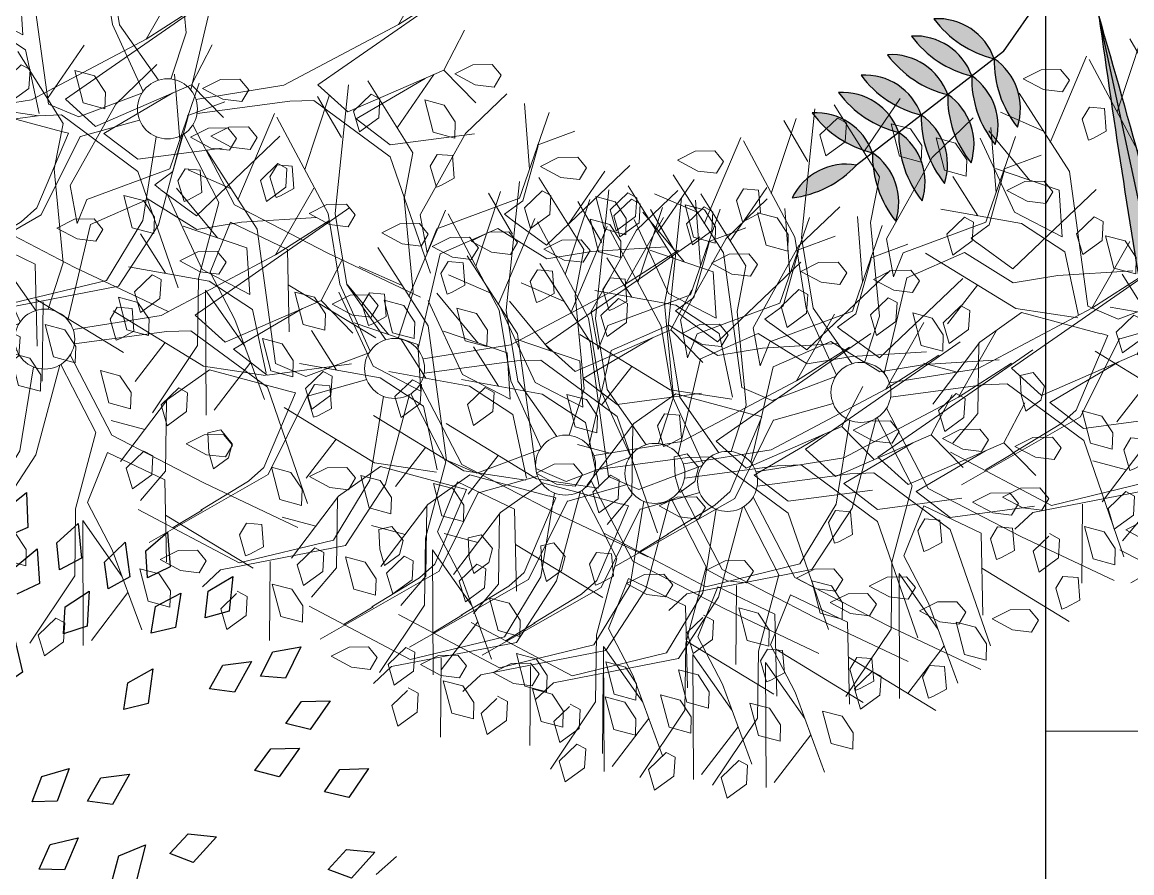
# Model space of a CAD drawing. Header units: millimetres. Extents: x -176651 to 388869, y -469666 to 486614.
# Drawn here: x 264074 to 268919, y 91382 to 95094 of the extents above; entities that cross this region are included whole.
import ezdxf

# ---------------------------------------------------------------- set-up
doc = ezdxf.new("R2010")
doc.units = ezdxf.units.MM
doc.layers.get('Defpoints').update_dxf_attribs({"color": 252})
doc.layers.add('A- FURNITURE', color=252, linetype='Continuous', lineweight=0)
doc.layers.add('L-TREEEES', color=8, linetype='Continuous', lineweight=25)
doc.layers.add('ad-Plinth', color=8, linetype='Continuous')
doc.layers.add('ad-Verandah', color=8, linetype='Continuous')

# ---------------------------------------------------------------- blocks, each defined once
blk = doc.blocks.new('A$C92fa9908')
at = {"layer": 'ad-Plinth', "ltscale": 5}
blk.add_lwpolyline([(0, 13620), (12120, 13620), (12120, 0), (0, 0), (0, 4745), (2830, 4745), (2830, 8645), (0, 8645)], close=True, dxfattribs=at)
at = {"layer": 'ad-Verandah', "lineweight": 9}
blk.add_lwpolyline([(12120, 13620), (13650, 13620), (13650, 8645), (12120, 8645)], close=True, dxfattribs=at)
blk = doc.blocks.new('zw$C194')
at = {"layer": 'ad-Plinth', "ltscale": 5}
blk.add_blockref('A$C92fa9908', (64583.5, -345403.9), dxfattribs=at)
blk = doc.blocks.new('AEFERF')
at = {"color": 244, "linetype": 'Continuous', "true_color": 0x991b1e}
for p, q in [((260796.0902, 1945671.7594), (260796.2935, 1945672.286)), ((260796.4871, 1945671.9255), (260796.3792, 1945672.2809)), ((260795.7407, 1945672.2448), (260795.655, 1945672.2276)), ((260795.655, 1945672.2276), (260795.7283, 1945672.1582)), ((260795.6951, 1945671.9288), (260795.948, 1945672.2503)), ((260795.8231, 1945672.2237), (260795.7407, 1945672.2448)), ((260796.0611, 1945671.7682), (260795.9552, 1945672.2326)), ((260796.0128, 1945671.98), (260796.2025, 1945672.2664)), ((260796.2036, 1945672.0723), (260796.1494, 1945672.273)), ((260796.4497, 1945672.0487), (260796.6651, 1945672.232)), ((260795.8481, 1945672.169), (260795.8231, 1945672.2237)), ((260796.3777, 1945672.2216), (260796.2841, 1945672.1704)), ((260796.3777, 1945672.2216), (260796.4098, 1945672.1912)), ((260796.3832, 1945672.1129), (260796.4098, 1945672.1912)), ((260795.7432, 1945671.7837), (260795.6208, 1945672.171)), ((260795.7283, 1945672.1582), (260795.8048, 1945672.1271)), ((260795.8048, 1945672.1271), (260795.8481, 1945672.169)), ((260796.2841, 1945672.1704), (260796.2859, 1945672.0756)), ((260796.5972, 1945672.136), (260796.5955, 1945671.9896)), ((260796.5972, 1945672.136), (260796.6737, 1945672.0916)), ((260795.6783, 1945671.9853), (260795.5204, 1945672.1122)), ((260796.2859, 1945672.0756), (260796.3832, 1945672.1129)), ((260796.7012, 1945672.0086), (260796.6737, 1945672.0916)), ((260795.22, 1945672.0782), (260795.2183, 1945671.9318)), ((260795.22, 1945672.0782), (260795.2964, 1945672.0338)), ((260795.324, 1945671.9508), (260795.2964, 1945672.0338)), ((260795.5669, 1945671.7918), (260795.4499, 1945672.0477)), ((260796.7315, 1945671.9476), (260796.9496, 1945672.0668)), ((260795.4655, 1945671.6757), (260795.4049, 1945672.027)), ((260795.9006, 1945672.0313), (260795.8574, 1945671.9895)), ((260795.8574, 1945671.9895), (260795.8591, 1945671.8947)), ((260795.963, 1945672.0085), (260795.9006, 1945672.0313)), ((260795.9448, 1945671.9119), (260795.963, 1945672.0085)), ((260796.5955, 1945671.9896), (260796.6804, 1945671.9403)), ((260796.6804, 1945671.9403), (260796.7012, 1945672.0086)), ((260796.9603, 1945671.7242), (260797.0136, 1945672.0062)), ((260795.3032, 1945671.8825), (260795.324, 1945671.9508)), ((260796.4466, 1945671.6563), (260796.7315, 1945671.9476)), ((260796.8844, 1945671.6129), (260797.1075, 1945671.94)), ((260795.2183, 1945671.9318), (260795.3032, 1945671.8825)), ((260795.3068, 1945671.702), (260795.2464, 1945671.8966)), ((260795.8591, 1945671.8947), (260795.8791, 1945671.8965)), ((260795.8791, 1945671.8965), (260795.9448, 1945671.9119)), ((260796.3978, 1945671.7432), (260796.4871, 1945671.9255)), ((260795.6787, 1945671.7164), (260795.4355, 1945671.8804)), ((260796.8953, 1945671.598), (260797.0223, 1945671.8122)), ((260797.0188, 1945671.8158), (260797.1934, 1945671.8316)), ((260795.4822, 1945671.6191), (260795.1578, 1945671.7724)), ((260795.6665, 1945671.196), (260795.7432, 1945671.7837)), ((260796.0283, 1945671.4568), (260796.0611, 1945671.7682)), ((260796.0574, 1945671.448), (260796.0902, 1945671.7594)), ((260796.3282, 1945671.3386), (260796.3978, 1945671.7432)), ((260795.2488, 1945671.7114), (260795.1552, 1945671.6602)), ((260795.2488, 1945671.7114), (260795.2809, 1945671.6811)), ((260795.6787, 1945671.7164), (260795.6379, 1945671.517)), ((260797.0942, 1945671.7402), (260797.0085, 1945671.723)), ((260797.0085, 1945671.723), (260797.0817, 1945671.6536)), ((260797.1766, 1945671.7192), (260797.0942, 1945671.7402)), ((260797.2016, 1945671.6645), (260797.1766, 1945671.7192)), ((260795.1552, 1945671.6602), (260795.157, 1945671.5655)), ((260795.2543, 1945671.6027), (260795.2809, 1945671.6811)), ((260795.6379, 1945671.517), (260795.4655, 1945671.6757)), ((260796.4321, 1945671.4891), (260796.4466, 1945671.6563)), ((260797.0817, 1945671.6536), (260797.1583, 1945671.6226)), ((260797.1583, 1945671.6226), (260797.2016, 1945671.6645)), ((260795.361, 1945671.268), (260795.0437, 1945671.6045)), ((260795.157, 1945671.5655), (260795.2543, 1945671.6027)), ((260795.6322, 1945671.4501), (260795.4822, 1945671.6191)), ((260796.5004, 1945671.5782), (260796.8844, 1945671.6129)), ((260796.8032, 1945671.563), (260796.8953, 1945671.598)), ((260796.9446, 1945671.3849), (260797.3863, 1945671.6242)), ((260796.4321, 1945671.4891), (260796.5004, 1945671.5782)), ((260796.8225, 1945671.5367), (260796.8032, 1945671.563)), ((260796.4867, 1945671.4691), (260796.7587, 1945671.5102)), ((260796.7587, 1945671.5102), (260796.9297, 1945671.3266)), ((260796.8238, 1945671.5354), (260796.9446, 1945671.3849)), ((260797.3469, 1945671.5114), (260797.2533, 1945671.4602)), ((260797.3469, 1945671.5114), (260797.3789, 1945671.4811)), ((260795.6164, 1945671.1665), (260795.6322, 1945671.4501)), ((260796.0797, 1945671.1402), (260796.0283, 1945671.4568)), ((260796.2827, 1945671.0922), (260796.4867, 1945671.4691)), ((260797.2533, 1945671.4602), (260797.255, 1945671.3654)), ((260797.3524, 1945671.4027), (260797.3789, 1945671.4811)), ((260795.2265, 1945671.4107), (260795.0548, 1945671.2818)), ((260796.1586, 1945671.1701), (260796.0574, 1945671.448)), ((260797.255, 1945671.3654), (260797.3524, 1945671.4027)), ((260794.9209, 1945671.3675), (260794.9192, 1945671.2212)), ((260794.9209, 1945671.3675), (260794.9973, 1945671.3232)), ((260797.2324, 1945671.1298), (260797.4693, 1945671.3669)), ((260795.0249, 1945671.2402), (260794.9973, 1945671.3232)), ((260796.2116, 1945671.1608), (260796.3282, 1945671.3386)), ((260796.9297, 1945671.3266), (260797.1261, 1945671.3063)), ((260797.1261, 1945671.3063), (260797.4473, 1945671.2404)), ((260795.6113, 1945671.1578), (260795.361, 1945671.268)), ((260794.9192, 1945671.2212), (260795.0041, 1945671.1719)), ((260795.0041, 1945671.1719), (260795.0249, 1945671.2402)), ((260795.3807, 1945671.2449), (260795.1705, 1945671.1678)), ((260795.6907, 1945671.0648), (260795.3807, 1945671.2449)), ((260797.5999, 1945671.2443), (260796.8245, 1945670.9685)), ((260797.2324, 1945671.1298), (260797.4949, 1945671.2115)), ((260795.1705, 1945671.1678), (260794.9016, 1945670.961)), ((260795.1648, 1945671.1657), (260795.0798, 1945670.8692)), ((260795.78, 1945671.1066), (260795.6665, 1945671.196)), ((260795.0404, 1945671.0677), (260794.9087, 1945671.1442)), ((260795.78, 1945671.1066), (260796.0735, 1945671.1348)), ((260796.6805, 1945671.0053), (260797.2324, 1945671.1298)), ((260795.691, 1945671.0653), (260795.7173, 1945671.05)), ((260795.7173, 1945671.05), (260795.4985, 1945670.7718)), ((260795.7634, 1945671.0233), (260795.5094, 1945670.7374)), ((260795.7631, 1945671.0228), (260795.7641, 1945671.0222)), ((260796.0329, 1945671.0241), (260795.7641, 1945671.0222)), ((260796.2937, 1945671.0468), (260796.6805, 1945671.0053)), ((260797.3715, 1945670.8851), (260797.5052, 1945671.0299)), ((260795.0121, 1945670.9779), (260794.9185, 1945670.9268)), ((260795.0121, 1945670.9779), (260795.0442, 1945670.9476)), ((260795.2836, 1945670.8985), (260795.3023, 1945670.9815)), ((260795.3023, 1945670.9815), (260795.36, 1945670.9793)), ((260795.36, 1945670.9793), (260795.3925, 1945670.9083)), ((260796.2823, 1945670.9852), (260796.6871, 1945670.9312)), ((260796.8245, 1945670.9685), (260796.9199, 1945670.8195)), ((260794.9185, 1945670.9268), (260794.9203, 1945670.832)), ((260795.0176, 1945670.8692), (260795.0442, 1945670.9476)), ((260796.0838, 1945670.9348), (260795.9309, 1945670.5975)), ((260796.3361, 1945670.558), (260796.2522, 1945670.9434)), ((260796.6871, 1945670.9312), (260796.7889, 1945670.9072)), ((260794.9203, 1945670.832), (260795.0176, 1945670.8692)), ((260795.0798, 1945670.8692), (260794.9417, 1945670.7738)), ((260795.2849, 1945670.8246), (260795.2836, 1945670.8985)), ((260795.3925, 1945670.9083), (260795.3607, 1945670.8537)), ((260796.1966, 1945670.9126), (260795.9928, 1945670.5616)), ((260796.2026, 1945670.9144), (260796.272, 1945670.5867)), ((260796.7889, 1945670.9072), (260797.0466, 1945670.5819)), ((260796.9199, 1945670.8195), (260797.3715, 1945670.8851)), ((260796.9468, 1945670.7804), (260797.2844, 1945670.8724)), ((260797.3715, 1945670.8851), (260797.469, 1945670.7113)), ((260797.5, 1945670.8748), (260797.4143, 1945670.8576)), ((260797.5824, 1945670.8538), (260797.5, 1945670.8748)), ((260795.3607, 1945670.8537), (260795.2849, 1945670.8246)), ((260797.4143, 1945670.8576), (260797.4876, 1945670.7882)), ((260797.6074, 1945670.799), (260797.5824, 1945670.8538)), ((260795.4985, 1945670.7718), (260795.4178, 1945670.7314)), ((260796.9468, 1945670.7804), (260797.0596, 1945670.6329)), ((260797.4876, 1945670.7882), (260797.5642, 1945670.7572)), ((260797.5642, 1945670.7572), (260797.6074, 1945670.799)), ((260795.286, 1945670.3982), (260794.9214, 1945670.7387)), ((260795.5094, 1945670.7374), (260794.9293, 1945670.5879)), ((260795.4178, 1945670.7314), (260795.1849, 1945670.664)), ((260795.1901, 1945670.6633), (260795.0484, 1945670.6231)), ((260797.0596, 1945670.6329), (260797.4277, 1945670.5831)), ((260795.9309, 1945670.5975), (260795.7093, 1945670.3866)), ((260796.272, 1945670.5867), (260796.0991, 1945670.289)), ((260797.0466, 1945670.5819), (260797.0826, 1945670.0458)), ((260795.9928, 1945670.5616), (260795.7536, 1945670.3491)), ((260796.3361, 1945670.558), (260796.6715, 1945670.2494)), ((260797.2481, 1945670.5387), (260797.2049, 1945670.4969)), ((260797.3105, 1945670.5159), (260797.2481, 1945670.5387)), ((260795.042, 1945670.5201), (260794.9563, 1945670.5029)), ((260794.9563, 1945670.5029), (260795.0296, 1945670.4335)), ((260795.1244, 1945670.4991), (260795.042, 1945670.5201)), ((260795.1494, 1945670.4443), (260795.1244, 1945670.4991)), ((260796.2983, 1945670.4895), (260796.1566, 1945670.3025)), ((260796.2983, 1945670.4895), (260796.5079, 1945670.3093)), ((260797.2049, 1945670.4969), (260797.2066, 1945670.4021)), ((260797.2923, 1945670.4193), (260797.3105, 1945670.5159)), ((260795.0296, 1945670.4335), (260795.1061, 1945670.4025)), ((260795.1061, 1945670.4025), (260795.1494, 1945670.4443)), ((260796.7256, 1945670.4536), (260796.6398, 1945670.4364)), ((260796.6398, 1945670.4364), (260796.7131, 1945670.367)), ((260796.808, 1945670.4326), (260796.7256, 1945670.4536)), ((260796.833, 1945670.3778), (260796.808, 1945670.4326)), ((260795.1987, 1945670.3903), (260795.1035, 1945670.3403)), ((260795.7536, 1945670.3491), (260795.1987, 1945670.3903)), ((260795.7093, 1945670.3866), (260795.286, 1945670.3982)), ((260797.2066, 1945670.4021), (260797.2266, 1945670.4039)), ((260797.2266, 1945670.4039), (260797.2923, 1945670.4193)), ((260795.4176, 1945670.3686), (260795.324, 1945670.0365)), ((260796.7131, 1945670.367), (260796.7897, 1945670.336)), ((260796.7897, 1945670.336), (260796.833, 1945670.3778)), ((260795.7405, 1945670.3021), (260795.7388, 1945670.1557)), ((260795.7405, 1945670.3021), (260795.8169, 1945670.2577)), ((260796.0991, 1945670.289), (260796.0186, 1945670.0079)), ((260796.1566, 1945670.3025), (260796.2062, 1945670.0746)), ((260796.5079, 1945670.3093), (260796.4215, 1945669.9613)), ((260795.2386, 1945670.272), (260795.1554, 1945670.2265)), ((260795.281, 1945670.2473), (260795.2444, 1945670.282)), ((260795.2544, 1945670.169), (260795.281, 1945670.2473)), ((260795.401, 1945670.2714), (260795.3993, 1945670.1251)), ((260795.401, 1945670.2714), (260795.4774, 1945670.2271)), ((260795.8445, 1945670.1747), (260795.8169, 1945670.2577)), ((260796.6715, 1945670.2494), (260797.0143, 1945669.9567)), ((260795.1554, 1945670.2265), (260795.1571, 1945670.1317)), ((260795.5049, 1945670.1441), (260795.4774, 1945670.2271)), ((260796.1159, 1945670.2324), (260795.9752, 1945669.7053)), ((260796.1159, 1945670.2324), (260796.2171, 1945669.9521)), ((260795.1571, 1945670.1317), (260795.2544, 1945670.169)), ((260795.4842, 1945670.0758), (260795.5049, 1945670.1441)), ((260795.7388, 1945670.1557), (260795.8237, 1945670.1064)), ((260795.8237, 1945670.1064), (260795.8445, 1945670.1747)), ((260796.4708, 1945670.16), (260796.7787, 1945669.8359)), ((260797.2067, 1945670.1742), (260797.121, 1945670.157)), ((260797.121, 1945670.157), (260797.1943, 1945670.0876)), ((260797.2891, 1945670.1531), (260797.2067, 1945670.1742)), ((260797.3141, 1945670.0984), (260797.2891, 1945670.1531)), ((260795.3993, 1945670.1251), (260795.4842, 1945670.0758)), ((260797.2709, 1945670.0565), (260797.3141, 1945670.0984)), ((260796.2062, 1945670.0746), (260796.2392, 1945669.7042)), ((260797.1943, 1945670.0876), (260797.2709, 1945670.0565)), ((260796.0186, 1945670.0079), (260795.7519, 1945669.7764)), ((260796.8032, 1945670.0333), (260796.76, 1945669.9915)), ((260796.8657, 1945670.0105), (260796.8032, 1945670.0333)), ((260796.8474, 1945669.9139), (260796.8657, 1945670.0105)), ((260796.3008, 1945669.9633), (260796.2991, 1945669.8169)), ((260796.3008, 1945669.9633), (260796.3772, 1945669.9189)), ((260796.76, 1945669.9915), (260796.7617, 1945669.8967)), ((260796.4047, 1945669.836), (260796.3772, 1945669.9189)), ((260796.7817, 1945669.8985), (260796.8474, 1945669.9139)), ((260795.8909, 1945669.8513), (260795.7973, 1945669.8002)), ((260795.8909, 1945669.8513), (260795.9229, 1945669.821)), ((260796.2238, 1945669.8771), (260796.0152, 1945669.7172)), ((260796.7617, 1945669.8967), (260796.7817, 1945669.8985)), ((260795.8963, 1945669.7426), (260795.9229, 1945669.821)), ((260796.2991, 1945669.8169), (260796.384, 1945669.7676)), ((260796.384, 1945669.7676), (260796.4047, 1945669.836)), ((260795.7973, 1945669.8002), (260795.799, 1945669.7054)), ((260795.799, 1945669.7054), (260795.8963, 1945669.7426))]:
    blk.add_line(p, q, dxfattribs=at)
blk.add_circle((260796.163, 1945671.0392), 0.131, dxfattribs=at)
blk = doc.blocks.new('RGBB')
at = {"layer": 'Defpoints', "linetype": 'Continuous', "true_color": 0x999b37, "transparency": 33554559}
for points in [[(260795.233, 1945753.5972, 0.177771), (260795.4411, 1945753.3602, 0.334535)], [(260795.1188, 1945753.5499, 0.177771), (260795.3268, 1945753.313, 0.334535)], [(260794.9962, 1945753.4991, 0.177771), (260795.2042, 1945753.2622, 0.334535)], [(260794.8613, 1945753.4433, 0.177771), (260795.0694, 1945753.2064, 0.334535)], [(260794.7469, 1945753.396, 0.177771), (260794.955, 1945753.1591, 0.334535)], [(260795.7705, 1945751.9667), (260795.8531, 1945751.9623), (260795.9313, 1945753.422, 0.007963)], [(260795.8531, 1945751.9623), (260795.9358, 1945751.9578, 0.007963), (260795.9313, 1945753.422)], [(260794.6126, 1945753.3404, 0.177771), (260794.8207, 1945753.1035, 0.334535)], [(260795.4411, 1945753.3602, 0.177771), (260795.4613, 1945753.0456, 0.334535)], [(260795.3268, 1945753.313, 0.177771), (260795.347, 1945752.9983, 0.334535)], [(260795.2042, 1945753.2622, 0.177771), (260795.2244, 1945752.9476, 0.334535)], [(260795.0694, 1945753.2064, 0.177771), (260795.0896, 1945752.8918, 0.334535)], [(260794.955, 1945753.1591, 0.177771), (260794.9752, 1945752.8444, 0.334535)], [(260794.8207, 1945753.1035, 0.177771), (260794.8409, 1945752.7888, 0.334535)], [(260794.4304, 1945753.0054, 0.177771), (260794.7391, 1945753.0697, 0.334535)]]:
    blk.add_hatch(color=55, dxfattribs=at).paths.add_polyline_path(points)
at = {"layer": 'Defpoints', "color": 55, "linetype": 'Continuous', "true_color": 0x999b37, "transparency": 33554559}
for p, q in [((260795.489, 1945753.3801, 129.9135), (260795.8042, 1945753.643, 129.9135)), ((260795.8531, 1945751.9623, 129.9135), (260795.9313, 1945753.422, 129.9135)), ((260795.489, 1945753.3801, 129.9135), (260794.7391, 1945753.0697, 129.9135)), ((260795.489, 1945753.3801, 129.9135), (260794.7391, 1945753.0697, 129.9135))]:
    blk.add_line(p, q, dxfattribs=at)
for centre, radius, start, end in [((260795.1798, 1945753.3406, 129.9135), 0.262, 4.2964, 78.2839), ((260795.6597, 1945753.762, 129.9135), 0.4574, 201.1297, 241.4506), ((260795.0656, 1945753.2933, 129.9135), 0.262, 4.2964, 78.2839), ((260795.5454, 1945753.7148, 129.9135), 0.4574, 201.1297, 241.4506), ((260794.943, 1945753.2426, 129.9135), 0.262, 4.2964, 78.2839), ((260795.4228, 1945753.664, 129.9135), 0.4574, 201.1297, 241.4506), ((260794.8081, 1945753.1868, 129.9135), 0.262, 4.2964, 78.2839), ((260795.288, 1945753.6082, 129.9135), 0.4574, 201.1297, 241.4506), ((260794.6937, 1945753.1394, 129.9135), 0.262, 4.2964, 78.2839), ((260795.1736, 1945753.5609, 129.9135), 0.4574, 201.1297, 241.4506), ((260841.5386, 1945747.6449, 129.9135), 45.9717, 172.7808, 174.60572), ((260749.9679, 1945752.55, 129.9135), 45.9717, 359.26191, 1.08683), ((260794.5594, 1945753.0839, 129.9135), 0.262, 4.2964, 78.2839), ((260795.0393, 1945753.5053, 129.9135), 0.4574, 201.1297, 241.4506), ((260795.8797, 1945753.2305, 129.9135), 0.4574, 163.5152, 203.8361), ((260795.2423, 1945753.1895, 129.9135), 0.262, 326.6819, 40.6694), ((260795.7654, 1945753.1832, 129.9135), 0.4574, 163.5152, 203.8361), ((260795.1281, 1945753.1422, 129.9135), 0.262, 326.6819, 40.6694), ((260795.6428, 1945753.1324, 129.9135), 0.4574, 163.5152, 203.8361), ((260795.0055, 1945753.0915, 129.9135), 0.262, 326.6819, 40.6694), ((260795.508, 1945753.0766, 129.9135), 0.4574, 163.5152, 203.8361), ((260794.8707, 1945753.0357, 129.9135), 0.262, 326.6819, 40.6694), ((260795.3936, 1945753.0293, 129.9135), 0.4574, 163.5152, 203.8361), ((260794.7562, 1945752.9883, 129.9135), 0.262, 326.6819, 40.6694), ((260795.2593, 1945752.9737, 129.9135), 0.4574, 163.5152, 203.8361), ((260794.6219, 1945752.9327, 129.9135), 0.262, 326.6819, 40.6694), ((260794.6274, 1945752.8327, 129.9135), 0.262, 64.7814, 138.7689), ((260794.4971, 1945753.4579, 129.9135), 0.4574, 261.6147, 301.9356)]:
    blk.add_arc(centre, radius, start, end, dxfattribs=at)
blk = doc.blocks.new('qerfefr')
at = {"layer": 'L-TREEEES', "color": 96, "ltscale": 1.622888}
for p, q in [((260797.1451, 1945721.5912, 129.9135), (260797.2599, 1945721.6411, 129.9135)), ((260797.2599, 1945721.6411, 129.9135), (260797.2257, 1945721.4926, 129.9135)), ((260797.2257, 1945721.4926, 129.9135), (260797.1175, 1945721.4766, 129.9135)), ((260797.3303, 1945721.395, 129.9135), (260797.4418, 1945721.452, 129.9135)), ((260797.4418, 1945721.452, 129.9135), (260797.4168, 1945721.3016, 129.9135)), ((260797.1269, 1945721.3401, 129.9135), (260797.2404, 1945721.3928, 129.9135)), ((260797.2404, 1945721.3928, 129.9135), (260797.2098, 1945721.2435, 129.9135)), ((260797.3099, 1945721.2789, 129.9135), (260797.3303, 1945721.395, 129.9135)), ((260797.5093, 1945721.2589, 129.9135), (260797.6187, 1945721.3197, 129.9135)), ((260797.4168, 1945721.3016, 129.9135), (260797.3099, 1945721.2789, 129.9135)), ((260797.2098, 1945721.2435, 129.9135), (260797.102, 1945721.2248, 129.9135)), ((260797.4929, 1945721.1421, 129.9135), (260797.5093, 1945721.2589, 129.9135)), ((260797.599, 1945721.1685, 129.9135), (260797.4929, 1945721.1421, 129.9135)), ((260797.2922, 1945721.1152, 129.9135), (260797.4111, 1945721.1543, 129.9135)), ((260797.4111, 1945721.1543, 129.9135), (260797.3632, 1945721.0095, 129.9135)), ((260797.254, 1945721.0037, 129.9135), (260797.2922, 1945721.1152, 129.9135)), ((260797.0424, 1945721.0414, 129.9135), (260797.0374, 1945720.8891, 129.9135)), ((260797.3632, 1945721.0095, 129.9135), (260797.254, 1945721.0037, 129.9135)), ((260797.0374, 1945720.8891, 129.9135), (260796.9343, 1945720.8526, 129.9135)), ((260797.4684, 1945720.7246, 129.9135), (260797.5899, 1945720.7546, 129.9135)), ((260797.4219, 1945720.6163, 129.9135), (260797.4684, 1945720.7246, 129.9135)), ((260797.5312, 1945720.6139, 129.9135), (260797.4219, 1945720.6163, 129.9135)), ((260796.9297, 1945720.3323, 129.9135), (260796.9986, 1945720.4279, 129.9135)), ((260796.9986, 1945720.4279, 129.9135), (260797.1238, 1945720.4308, 129.9135)), ((260797.1238, 1945720.4308, 129.9135), (260797.0359, 1945720.3062, 129.9135)), ((260797.164, 1945720.2715, 129.9135), (260797.2472, 1945720.355, 129.9135)), ((260797.2472, 1945720.355, 129.9135), (260797.3712, 1945720.338, 129.9135)), ((260797.0359, 1945720.3062, 129.9135), (260796.9297, 1945720.3323, 129.9135)), ((260797.3712, 1945720.338, 129.9135), (260797.2647, 1945720.2289, 129.9135)), ((260797.2647, 1945720.2289, 129.9135), (260797.164, 1945720.2715, 129.9135)), ((260796.8828, 1945720.0409, 129.9135), (260796.9567, 1945720.1328, 129.9135)), ((260796.9567, 1945720.1328, 129.9135), (260797.0818, 1945720.1291, 129.9135)), ((260797.0818, 1945720.1291, 129.9135), (260796.9875, 1945720.0093, 129.9135)), ((260796.9875, 1945720.0093, 129.9135), (260796.8828, 1945720.0409, 129.9135)), ((260797.1739, 1945719.9048, 129.9135), (260797.2334, 1945720.0066, 129.9135)), ((260797.2334, 1945720.0066, 129.9135), (260797.3577, 1945720.0214, 129.9135)), ((260797.3577, 1945720.0214, 129.9135), (260797.282, 1945719.889, 129.9135))]:
    blk.add_line(p, q, dxfattribs=at)
at = {"layer": 'L-TREEEES', "color": 98, "ltscale": 1.622888}
for p, q in [((260797.6187, 1945721.3197, 129.9135), (260797.599, 1945721.1685, 129.9135)), ((260797.6953, 1945721.2594, 129.9135), (260797.808, 1945721.3137, 129.9135)), ((260797.808, 1945721.3137, 129.9135), (260797.7795, 1945721.1639, 129.9135)), ((260797.672, 1945721.1438, 129.9135), (260797.6953, 1945721.2594, 129.9135)), ((260797.7795, 1945721.1639, 129.9135), (260797.672, 1945721.1438, 129.9135)), ((260797.6726, 1945721.0138, 129.9135), (260797.7946, 1945721.0415, 129.9135)), ((260797.7946, 1945721.0415, 129.9135), (260797.7334, 1945720.9019, 129.9135)), ((260797.912, 1945721.0187, 129.9135), (260798.0326, 1945721.0522, 129.9135)), ((260798.0326, 1945721.0522, 129.9135), (260797.978, 1945720.9099, 129.9135)), ((260797.6241, 1945720.9063, 129.9135), (260797.6726, 1945721.0138, 129.9135)), ((260797.8686, 1945720.9091, 129.9135), (260797.912, 1945721.0187, 129.9135)), ((260797.7334, 1945720.9019, 129.9135), (260797.6241, 1945720.9063, 129.9135)), ((260797.978, 1945720.9099, 129.9135), (260797.8686, 1945720.9091, 129.9135)), ((260797.5899, 1945720.7546, 129.9135), (260797.5312, 1945720.6139, 129.9135)), ((260797.8067, 1945720.6058, 129.9135), (260797.8899, 1945720.6892, 129.9135)), ((260797.8899, 1945720.6892, 129.9135), (260798.0139, 1945720.6721, 129.9135)), ((260798.0363, 1945720.6001, 129.9135), (260798.1147, 1945720.6882, 129.9135)), ((260798.1147, 1945720.6882, 129.9135), (260798.2395, 1945720.6782, 129.9135)), ((260798.0139, 1945720.6721, 129.9135), (260797.9073, 1945720.5631, 129.9135)), ((260798.2395, 1945720.6782, 129.9135), (260798.1393, 1945720.5633, 129.9135)), ((260797.9073, 1945720.5631, 129.9135), (260797.8067, 1945720.6058, 129.9135)), ((260798.1393, 1945720.5633, 129.9135), (260798.0363, 1945720.6001, 129.9135)), ((260798.0881, 1945720.3717, 129.9135), (260798.1795, 1945720.4462, 129.9135)), ((260798.1795, 1945720.4462, 129.9135), (260798.3011, 1945720.4166, 129.9135)), ((260798.3011, 1945720.4166, 129.9135), (260798.184, 1945720.319, 129.9135)), ((260798.184, 1945720.319, 129.9135), (260798.0881, 1945720.3717, 129.9135)), ((260797.9045, 1945720.2095, 129.9135), (260797.9968, 1945720.2829, 129.9135)), ((260797.9968, 1945720.2829, 129.9135), (260798.118, 1945720.2517, 129.9135)), ((260798.118, 1945720.2517, 129.9135), (260797.9996, 1945720.1556, 129.9135)), ((260797.9996, 1945720.1556, 129.9135), (260797.9045, 1945720.2095, 129.9135)), ((260798.1731, 1945720.0403, 129.9135), (260798.2635, 1945720.116, 129.9135)), ((260798.2635, 1945720.116, 129.9135), (260798.3855, 1945720.0879, 129.9135)), ((260798.3855, 1945720.0879, 129.9135), (260798.2696, 1945719.9888, 129.9135)), ((260797.4501, 1945719.9579, 129.9135), (260797.5504, 1945720.02, 129.9135)), ((260797.5504, 1945720.02, 129.9135), (260797.6671, 1945719.9747, 129.9135)), ((260798.2696, 1945719.9888, 129.9135), (260798.1731, 1945720.0403, 129.9135)), ((260797.5383, 1945719.8932, 129.9135), (260797.4501, 1945719.9579, 129.9135)), ((260797.6671, 1945719.9747, 129.9135), (260797.5383, 1945719.8932, 129.9135)), ((260798.0994, 1945719.7085, 129.9135), (260798.199, 1945719.7717, 129.9135)), ((260798.199, 1945719.7717, 129.9135), (260798.3162, 1945719.7278, 129.9135)), ((260798.3162, 1945719.7278, 129.9135), (260798.1883, 1945719.6448, 129.9135)), ((260798.1883, 1945719.6448, 129.9135), (260798.0994, 1945719.7085, 129.9135)), ((260798.2964, 1945719.6327, 129.9135), (260798.402, 1945719.6851, 129.9135))]:
    blk.add_line(p, q, dxfattribs=at)
blk = doc.blocks.new('WERGEWR')
at = {"color": 177, "linetype": 'Continuous', "true_color": 0x293189}
for p, q in [((260796.0128, 1945681.9779), (260796.2025, 1945682.2643)), ((260796.0902, 1945681.7573), (260796.2935, 1945682.284)), ((260796.2036, 1945682.0702), (260796.1494, 1945682.271)), ((260796.4871, 1945681.9235), (260796.3792, 1945682.2789)), ((260795.7407, 1945682.2428), (260795.655, 1945682.2255)), ((260795.655, 1945682.2255), (260795.7283, 1945682.1562)), ((260795.6951, 1945681.9267), (260795.948, 1945682.2483)), ((260795.8231, 1945682.2217), (260795.7407, 1945682.2428)), ((260795.8481, 1945682.167), (260795.8231, 1945682.2217)), ((260796.0611, 1945681.7661), (260795.9552, 1945682.2306)), ((260796.3777, 1945682.2195), (260796.2841, 1945682.1684)), ((260796.3777, 1945682.2195), (260796.4098, 1945682.1892)), ((260796.4497, 1945682.0467), (260796.6651, 1945682.23)), ((260795.7432, 1945681.7817), (260795.6208, 1945682.169)), ((260795.8048, 1945682.1251), (260795.8481, 1945682.167)), ((260796.2841, 1945682.1684), (260796.2859, 1945682.0736)), ((260796.3832, 1945682.1108), (260796.4098, 1945682.1892)), ((260795.7283, 1945682.1562), (260795.8048, 1945682.1251)), ((260796.2859, 1945682.0736), (260796.3832, 1945682.1108)), ((260796.5972, 1945682.1339), (260796.5955, 1945681.9876)), ((260796.5972, 1945682.1339), (260796.6737, 1945682.0896)), ((260795.22, 1945682.0761), (260795.2183, 1945681.9298)), ((260795.22, 1945682.0761), (260795.2964, 1945682.0318)), ((260795.6783, 1945681.9833), (260795.5204, 1945682.1101)), ((260796.7012, 1945682.0066), (260796.6737, 1945682.0896)), ((260796.7315, 1945681.9455), (260796.9496, 1945682.0648)), ((260795.324, 1945681.9488), (260795.2964, 1945682.0318)), ((260795.4655, 1945681.6737), (260795.4049, 1945682.025)), ((260795.5669, 1945681.7898), (260795.4499, 1945682.0457)), ((260795.9006, 1945682.0293), (260795.8574, 1945681.9874)), ((260795.963, 1945682.0065), (260795.9006, 1945682.0293)), ((260795.8574, 1945681.9874), (260795.8591, 1945681.8926)), ((260795.9448, 1945681.9099), (260795.963, 1945682.0065)), ((260796.5955, 1945681.9876), (260796.6804, 1945681.9382)), ((260796.6804, 1945681.9382), (260796.7012, 1945682.0066)), ((260796.9603, 1945681.7222), (260797.0136, 1945682.0042)), ((260795.2183, 1945681.9298), (260795.3032, 1945681.8805)), ((260795.3032, 1945681.8805), (260795.324, 1945681.9488)), ((260796.3978, 1945681.7412), (260796.4871, 1945681.9235)), ((260796.4466, 1945681.6543), (260796.7315, 1945681.9455)), ((260796.8844, 1945681.6108), (260797.1075, 1945681.938)), ((260795.3068, 1945681.7), (260795.2464, 1945681.8945)), ((260795.6787, 1945681.7144), (260795.4355, 1945681.8784)), ((260795.8591, 1945681.8926), (260795.8791, 1945681.8944)), ((260795.8791, 1945681.8944), (260795.9448, 1945681.9099)), ((260797.0188, 1945681.8138), (260797.1934, 1945681.8296)), ((260795.6665, 1945681.1939), (260795.7432, 1945681.7817)), ((260796.8953, 1945681.596), (260797.0223, 1945681.8102)), ((260795.4822, 1945681.6171), (260795.1578, 1945681.7704)), ((260796.0283, 1945681.4548), (260796.0611, 1945681.7661)), ((260796.0574, 1945681.446), (260796.0902, 1945681.7573)), ((260796.3282, 1945681.3366), (260796.3978, 1945681.7412)), ((260797.0942, 1945681.7382), (260797.0085, 1945681.721)), ((260797.1766, 1945681.7171), (260797.0942, 1945681.7382)), ((260795.2488, 1945681.7094), (260795.1552, 1945681.6582)), ((260795.2488, 1945681.7094), (260795.2809, 1945681.679)), ((260795.2543, 1945681.6007), (260795.2809, 1945681.679)), ((260795.6787, 1945681.7144), (260795.6379, 1945681.515)), ((260797.0085, 1945681.721), (260797.0817, 1945681.6516)), ((260797.2016, 1945681.6624), (260797.1766, 1945681.7171)), ((260795.1552, 1945681.6582), (260795.157, 1945681.5634)), ((260795.6379, 1945681.515), (260795.4655, 1945681.6737)), ((260796.4321, 1945681.487), (260796.4466, 1945681.6543)), ((260797.0817, 1945681.6516), (260797.1583, 1945681.6205)), ((260797.1583, 1945681.6205), (260797.2016, 1945681.6624)), ((260795.361, 1945681.2659), (260795.0437, 1945681.6024)), ((260795.157, 1945681.5634), (260795.2543, 1945681.6007)), ((260795.6322, 1945681.4481), (260795.4822, 1945681.6171)), ((260796.5004, 1945681.5762), (260796.8844, 1945681.6108)), ((260796.8032, 1945681.561), (260796.8953, 1945681.596)), ((260796.9446, 1945681.3829), (260797.3863, 1945681.6221)), ((260796.4321, 1945681.487), (260796.5004, 1945681.5762)), ((260796.8225, 1945681.5347), (260796.8032, 1945681.561)), ((260796.8238, 1945681.5334), (260796.9446, 1945681.3829)), ((260796.4867, 1945681.4671), (260796.7587, 1945681.5082)), ((260796.7587, 1945681.5082), (260796.9297, 1945681.3246)), ((260797.3469, 1945681.5094), (260797.2533, 1945681.4582)), ((260797.3469, 1945681.5094), (260797.3789, 1945681.479)), ((260795.6164, 1945681.1645), (260795.6322, 1945681.4481)), ((260796.0797, 1945681.1382), (260796.0283, 1945681.4548)), ((260796.1586, 1945681.168), (260796.0574, 1945681.446)), ((260796.2827, 1945681.0902), (260796.4867, 1945681.4671)), ((260797.2533, 1945681.4582), (260797.255, 1945681.3634)), ((260797.3524, 1945681.4007), (260797.3789, 1945681.479)), ((260795.2265, 1945681.4086), (260795.0548, 1945681.2798)), ((260797.255, 1945681.3634), (260797.3524, 1945681.4007)), ((260794.9209, 1945681.3655), (260794.9192, 1945681.2191)), ((260794.9209, 1945681.3655), (260794.9973, 1945681.3211)), ((260796.2116, 1945681.1587), (260796.3282, 1945681.3366)), ((260797.2324, 1945681.1277), (260797.4693, 1945681.3649)), ((260795.0249, 1945681.2382), (260794.9973, 1945681.3211)), ((260796.9297, 1945681.3246), (260797.1261, 1945681.3043)), ((260797.1261, 1945681.3043), (260797.4473, 1945681.2383)), ((260795.0041, 1945681.1698), (260795.0249, 1945681.2382)), ((260795.3807, 1945681.2428), (260795.1705, 1945681.1658)), ((260795.6113, 1945681.1558), (260795.361, 1945681.2659)), ((260795.6907, 1945681.0628), (260795.3807, 1945681.2428)), ((260797.5999, 1945681.2422), (260796.8245, 1945680.9665)), ((260794.9192, 1945681.2191), (260795.0041, 1945681.1698)), ((260795.78, 1945681.1046), (260795.6665, 1945681.1939)), ((260797.2324, 1945681.1277), (260797.4949, 1945681.2095)), ((260795.1705, 1945681.1658), (260794.9016, 1945680.959)), ((260795.0404, 1945681.0657), (260794.9087, 1945681.1422)), ((260795.1648, 1945681.1637), (260795.0798, 1945680.8672)), ((260795.78, 1945681.1046), (260796.0735, 1945681.1328)), ((260796.6805, 1945681.0033), (260797.2324, 1945681.1277)), ((260795.7173, 1945681.048), (260795.4985, 1945680.7698)), ((260795.691, 1945681.0633), (260795.7173, 1945681.048)), ((260796.2937, 1945681.0447), (260796.6805, 1945681.0033)), ((260795.7634, 1945681.0212), (260795.5094, 1945680.7354)), ((260795.7631, 1945681.0207), (260795.7641, 1945681.0202)), ((260796.0329, 1945681.022), (260795.7641, 1945681.0202)), ((260797.3715, 1945680.8831), (260797.5052, 1945681.0279)), ((260795.0121, 1945680.9759), (260794.9185, 1945680.9247)), ((260795.0121, 1945680.9759), (260795.0442, 1945680.9456)), ((260795.2836, 1945680.8964), (260795.3023, 1945680.9795)), ((260795.3023, 1945680.9795), (260795.36, 1945680.9773)), ((260795.36, 1945680.9773), (260795.3925, 1945680.9063)), ((260796.2823, 1945680.9832), (260796.6871, 1945680.9292)), ((260796.8245, 1945680.9665), (260796.9199, 1945680.8174)), ((260794.9185, 1945680.9247), (260794.9203, 1945680.8299)), ((260795.0176, 1945680.8672), (260795.0442, 1945680.9456)), ((260795.3925, 1945680.9063), (260795.3607, 1945680.8516)), ((260796.0838, 1945680.9328), (260795.9309, 1945680.5954)), ((260796.1966, 1945680.9106), (260795.9928, 1945680.5595)), ((260796.2026, 1945680.9123), (260796.272, 1945680.5847)), ((260796.3361, 1945680.556), (260796.2522, 1945680.9413)), ((260796.6871, 1945680.9292), (260796.7889, 1945680.9052)), ((260796.7889, 1945680.9052), (260797.0466, 1945680.5799)), ((260794.9203, 1945680.8299), (260795.0176, 1945680.8672)), ((260795.0798, 1945680.8672), (260794.9417, 1945680.7717)), ((260795.2849, 1945680.8226), (260795.2836, 1945680.8964)), ((260795.3607, 1945680.8516), (260795.2849, 1945680.8226)), ((260796.9199, 1945680.8174), (260797.3715, 1945680.8831)), ((260796.9468, 1945680.7784), (260797.2844, 1945680.8704)), ((260797.3715, 1945680.8831), (260797.469, 1945680.7093)), ((260797.5, 1945680.8728), (260797.4143, 1945680.8555)), ((260797.4143, 1945680.8555), (260797.4876, 1945680.7862)), ((260797.5824, 1945680.8517), (260797.5, 1945680.8728)), ((260797.6074, 1945680.797), (260797.5824, 1945680.8517)), ((260795.4985, 1945680.7698), (260795.4178, 1945680.7293)), ((260796.9468, 1945680.7784), (260797.0596, 1945680.6309)), ((260797.4876, 1945680.7862), (260797.5642, 1945680.7551)), ((260797.5642, 1945680.7551), (260797.6074, 1945680.797)), ((260795.286, 1945680.3962), (260794.9214, 1945680.7367)), ((260795.5094, 1945680.7354), (260794.9293, 1945680.5858)), ((260795.4178, 1945680.7293), (260795.1849, 1945680.6619)), ((260795.1901, 1945680.6613), (260795.0484, 1945680.6211)), ((260797.0596, 1945680.6309), (260797.4277, 1945680.5811)), ((260795.9309, 1945680.5954), (260795.7093, 1945680.3846)), ((260796.272, 1945680.5847), (260796.0991, 1945680.287)), ((260797.0466, 1945680.5799), (260797.0826, 1945680.0438)), ((260795.042, 1945680.5181), (260794.9563, 1945680.5009)), ((260795.1244, 1945680.497), (260795.042, 1945680.5181)), ((260795.9928, 1945680.5595), (260795.7536, 1945680.3471)), ((260796.3361, 1945680.556), (260796.6715, 1945680.2473)), ((260797.2481, 1945680.5367), (260797.2049, 1945680.4948)), ((260797.3105, 1945680.5139), (260797.2481, 1945680.5367)), ((260797.2923, 1945680.4173), (260797.3105, 1945680.5139)), ((260794.9563, 1945680.5009), (260795.0296, 1945680.4315)), ((260795.1494, 1945680.4423), (260795.1244, 1945680.497)), ((260796.2983, 1945680.4875), (260796.1566, 1945680.3005)), ((260796.2983, 1945680.4875), (260796.5079, 1945680.3073)), ((260797.2049, 1945680.4948), (260797.2066, 1945680.4)), ((260795.0296, 1945680.4315), (260795.1061, 1945680.4004)), ((260795.1061, 1945680.4004), (260795.1494, 1945680.4423)), ((260796.7256, 1945680.4516), (260796.6398, 1945680.4344)), ((260796.6398, 1945680.4344), (260796.7131, 1945680.365)), ((260796.808, 1945680.4305), (260796.7256, 1945680.4516)), ((260796.833, 1945680.3758), (260796.808, 1945680.4305)), ((260797.2266, 1945680.4018), (260797.2923, 1945680.4173)), ((260795.1987, 1945680.3883), (260795.1035, 1945680.3382)), ((260795.7536, 1945680.3471), (260795.1987, 1945680.3883)), ((260795.7093, 1945680.3846), (260795.286, 1945680.3962)), ((260795.4176, 1945680.3666), (260795.324, 1945680.0345)), ((260796.7897, 1945680.3339), (260796.833, 1945680.3758)), ((260797.2066, 1945680.4), (260797.2266, 1945680.4018)), ((260796.7131, 1945680.365), (260796.7897, 1945680.3339)), ((260795.2386, 1945680.27), (260795.1554, 1945680.2245)), ((260795.281, 1945680.2453), (260795.2444, 1945680.28)), ((260795.401, 1945680.2694), (260795.3993, 1945680.123)), ((260795.401, 1945680.2694), (260795.4774, 1945680.225)), ((260795.7405, 1945680.3), (260795.7388, 1945680.1537)), ((260795.7405, 1945680.3), (260795.8169, 1945680.2557)), ((260796.0991, 1945680.287), (260796.0186, 1945680.0059)), ((260796.1566, 1945680.3005), (260796.2062, 1945680.0726)), ((260796.5079, 1945680.3073), (260796.4215, 1945679.9593)), ((260795.1554, 1945680.2245), (260795.1571, 1945680.1297)), ((260795.2544, 1945680.1669), (260795.281, 1945680.2453)), ((260795.5049, 1945680.1421), (260795.4774, 1945680.225)), ((260795.8445, 1945680.1727), (260795.8169, 1945680.2557)), ((260796.1159, 1945680.2304), (260795.9752, 1945679.7032)), ((260796.1159, 1945680.2304), (260796.2171, 1945679.95)), ((260796.6715, 1945680.2473), (260797.0143, 1945679.9546)), ((260795.8237, 1945680.1044), (260795.8445, 1945680.1727)), ((260797.2067, 1945680.1722), (260797.121, 1945680.1549)), ((260797.2891, 1945680.1511), (260797.2067, 1945680.1722)), ((260795.1571, 1945680.1297), (260795.2544, 1945680.1669)), ((260795.4842, 1945680.0737), (260795.5049, 1945680.1421)), ((260795.7388, 1945680.1537), (260795.8237, 1945680.1044)), ((260796.4708, 1945680.158), (260796.7787, 1945679.8338)), ((260797.121, 1945680.1549), (260797.1943, 1945680.0856)), ((260797.3141, 1945680.0964), (260797.2891, 1945680.1511)), ((260795.3993, 1945680.123), (260795.4842, 1945680.0737)), ((260797.1943, 1945680.0856), (260797.2709, 1945680.0545)), ((260797.2709, 1945680.0545), (260797.3141, 1945680.0964)), ((260796.2062, 1945680.0726), (260796.2392, 1945679.7022)), ((260796.8032, 1945680.0313), (260796.76, 1945679.9894)), ((260796.8657, 1945680.0085), (260796.8032, 1945680.0313)), ((260796.0186, 1945680.0059), (260795.7519, 1945679.7744)), ((260796.76, 1945679.9894), (260796.7617, 1945679.8946)), ((260796.8474, 1945679.9119), (260796.8657, 1945680.0085)), ((260796.3008, 1945679.9613), (260796.2991, 1945679.8149)), ((260796.3008, 1945679.9613), (260796.3772, 1945679.9169)), ((260796.4047, 1945679.8339), (260796.3772, 1945679.9169)), ((260796.7617, 1945679.8946), (260796.7817, 1945679.8964)), ((260796.7817, 1945679.8964), (260796.8474, 1945679.9119)), ((260795.8909, 1945679.8493), (260795.7973, 1945679.7981)), ((260795.8909, 1945679.8493), (260795.9229, 1945679.819)), ((260796.2238, 1945679.875), (260796.0152, 1945679.7151)), ((260796.384, 1945679.7656), (260796.4047, 1945679.8339)), ((260795.7973, 1945679.7981), (260795.799, 1945679.7033)), ((260795.8963, 1945679.7406), (260795.9229, 1945679.819)), ((260796.2991, 1945679.8149), (260796.384, 1945679.7656)), ((260795.799, 1945679.7033), (260795.8963, 1945679.7406))]:
    blk.add_line(p, q, dxfattribs=at)
blk.add_circle((260796.163, 1945681.0372), 0.131, dxfattribs=at)
blk = doc.blocks.new('zw$1761')
at = {"color": 6, "xscale": 39.3712485404797, "yscale": 39.3712485404797, "zscale": 39.3712485404797, "rotation": 15.20137085992779}
for name, p in [('RGBB', (10182402.16, -76619677.08, -5815.35)), ('WERGEWR', (10181485.97, -76616945.34, -706.04)), ('WERGEWR', (10181442.59, -76616947.83, -701.04)), ('AEFERF', (10181561.46, -76616600.2, -691.44)), ('WERGEWR', (10181464.86, -76616984.9, -704.59)), ('AEFERF', (10181421.8, -76616610.08, -693.29)), ('AEFERF', (10181501.99, -76616614.19, -691.16)), ('AEFERF', (10181590.59, -76616617.01, -695.57)), ('AEFERF', (10181451.2, -76616626.69, -678.8)), ('AEFERF', (10181466.56, -76616628.11, -691.87)), ('AEFERF', (10181479.05, -76616629.48, -689.04)), ('qerfefr', (10181839.25, -76618565.29, 34067.25))]:
    blk.add_blockref(name, p, dxfattribs=at)

msp = doc.modelspace()

# ---------------------------------------------------------------- block references
at = {"ltscale": 5}
msp.add_blockref('zw$C194', (191838.8, 428758.8), dxfattribs=at)
at = {"layer": 'A- FURNITURE', "color": 6, "xscale": 25.39807961885639, "yscale": 25.39807961885639, "zscale": 25.39807961885639}
msp.add_blockref('zw$1761', (173126.7, 121263.1), dxfattribs=at)

doc.saveas('drawing.dxf')
